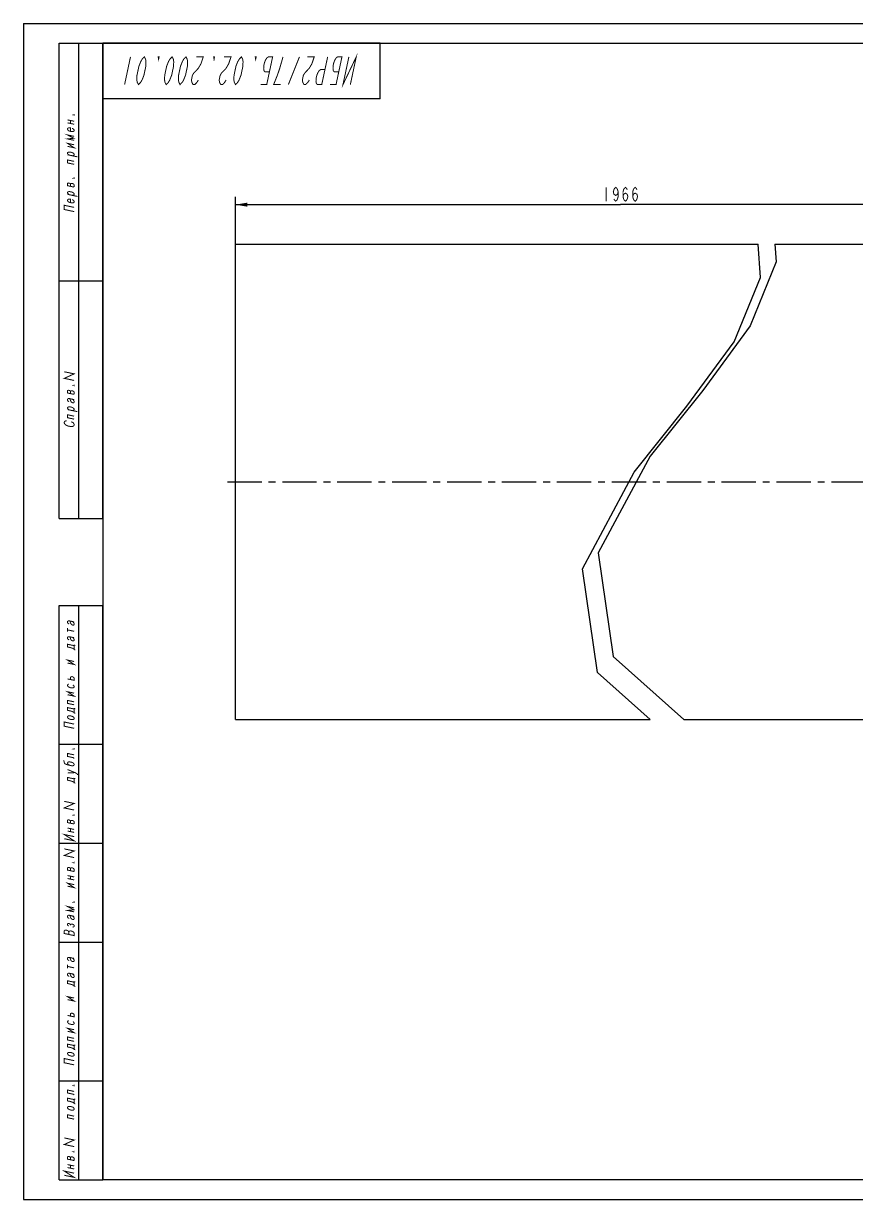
# Model space of a CAD drawing. Header units: millimetres. Extents: x 0 to 420, y 0 to 297.
# Drawn here: x 0 to 210, y 0 to 297 of the extents above; entities that cross this region are included whole.
import ezdxf

# ---------------------------------------------------------------- set-up
doc = ezdxf.new("R2010")
doc.units = ezdxf.units.MM
doc.header["$LTSCALE"] = 23.1
doc.linetypes.add('CENTER', pattern=[0.6, 0.375, -0.075, 0.075, -0.075])
doc.layers.get('0').update_dxf_attribs({"linetype": 'CONTINUOUS'})
for name, color, linetype in [('ALL_AXIS', 7, 'CONTINUOUS'), ('ALL_DIMENSIONS', 7, 'CONTINUOUS'), ('ALL_ROUND', 7, 'CONTINUOUS')]:
    doc.layers.add(name, color=color, linetype=linetype)
doc.styles.get("Standard").update_dxf_attribs({"font": 'txt', "width": 0.7})
doc.dimstyles.new('DIMSTYLE_4', dxfattribs={"dimtxt": 3.5, "dimasz": 3, "dimexe": 0.18, "dimexo": 0.0625, "dimgap": 0.09, "dimtad": 1, "dimdec": 5, "dimlfac": 2, "dimdsep": 46, "dimtxsty": 'STANDARD', "dimblk": '_FILLED', "dimblk1": '_FILLED', "dimblk2": '_FILLED', "dimcen": 0.09, "dimadec": 0, "dimazin": 0, "dimtp": 1.2, "dimtm": 1.2, "dimtfac": 1, "dimtdec": 5, "dimtofl": 0, "dimtmove": 0, "dimatfit": 3, "dimldrblk": '_FILLED', "dimfxl": 1, "dimtolj": 1, "dimarcsym": 0})

# ---------------------------------------------------------------- blocks, each defined once
blk = doc.blocks.new('_FILLED')
at = {"color": 0, "linetype": 'ByBlock'}
blk.add_solid([(0, 0), (-1, 0.167), (-1, -0.167)], dxfattribs=at)
blk = doc.blocks.new('*D4')
at = {"layer": 'ALL_DIMENSIONS', "color": 2, "linetype": 'Continuous'}
for p, q in [((53.47, 231.25), (53.47, 253.25)), ((247.95, 231.25), (247.95, 253.25)), ((53.47, 251.25), (150.71, 251.25)), ((247.95, 251.25), (150.71, 251.25))]:
    blk.add_line(p, q, dxfattribs=at)
at = {"layer": 'ALL_DIMENSIONS', "color": 2, "linetype": 'Continuous', "xscale": 3, "yscale": 3, "zscale": 3, "rotation": 180}
blk.add_blockref('_FILLED', (53.47, 251.25), dxfattribs=at)
at = {"layer": 'ALL_DIMENSIONS', "color": 2, "linetype": 'Continuous', "xscale": 3, "yscale": 3, "zscale": 3}
blk.add_blockref('_FILLED', (247.95, 251.25), dxfattribs=at)

msp = doc.modelspace()

# ---------------------------------------------------------------- linework, layer by layer
at = {"color": 7, "linetype": 'Continuous'}
for p, q in [((0, 297), (0, 0)), ((0, 297), (420, 297)), ((9, 172), (9, 292)), ((9, 292), (20, 292)), ((14, 172), (14, 292)), ((20, 172), (20, 292)), ((90, 292), (20, 292)), ((20, 278), (20, 292)), ((20, 292), (20, 5)), ((20, 292), (415, 292)), ((90, 278), (90, 292)), ((90, 278), (20, 278)), ((185.9886019, 232.8249247), (185.4006522, 241.2501066)), ((189.6798925, 241.2501066), (189.9887029, 236.8249247)), ((189.9887029, 236.8249247), (183.4143907, 220.6348165)), ((9, 232), (20, 232)), ((179.4142897, 216.6348165), (185.9886019, 232.8249247)), ((183.4143907, 220.6348165), (171.4375148, 204.3340353)), ((167.4374138, 200.3340353), (179.4142897, 216.6348165)), ((171.4375148, 204.3340353), (158.1449931, 187.6946294)), ((154.1448921, 183.6946294), (167.4374138, 200.3340353)), ((158.1449931, 187.6946294), (145.0754416, 163.2769482)), ((141.0753406, 159.2769482), (154.1448921, 183.6946294)), ((9, 172), (20, 172)), ((145.0754416, 163.2769482), (148.8653435, 137.1036587)), ((144.8652425, 133.1036587), (141.0753406, 159.2769482)), ((9, 5), (9, 150)), ((9, 150), (20, 150)), ((14, 5), (14, 150)), ((20, 5), (20, 150)), ((148.8653435, 137.1036587), (166.6402792, 121.2501066)), ((158.1553951, 121.2501066), (144.8652425, 133.1036587)), ((9, 115), (20, 115)), ((9, 90), (20, 90)), ((9, 65), (20, 65)), ((9, 30), (20, 30)), ((9, 5), (20, 5)), ((415, 5), (20, 5)), ((0, 0), (420, 0))]:
    msp.add_line(p, q, dxfattribs=at)
at = {"color": 2, "linetype": 'Continuous', "const_width": 0.25}
for points in [[(25.5121033, 281.5781946), (26.9999995, 288.5782031)], [(30.5000006, 288.5782031), (30.8135074, 287.9948584), (30.9082663, 287.4115137), (30.8790363, 286.2448499), (30.3830708, 283.9115222), (29.9163354, 282.7448584), (29.5735954, 282.1615137), (29.0121043, 281.5781946), (28.6985944, 282.1615137), (28.6038354, 282.7448584), (28.6330687, 283.9115222), (29.1290341, 286.2448499), (29.5957663, 287.4115137), (29.9385095, 287.9948584), (30.5000006, 288.5782031)], [(33.9999985, 288.5782031), (34.2187495, 288.5782031), (34.0947574, 287.9948584), (33.9999985, 288.5782031)], [(37.4999995, 288.5782031), (37.8135095, 287.9948584), (37.9082684, 287.4115137), (37.8790352, 286.2448499), (37.3830698, 283.9115222), (36.9163376, 282.7448584), (36.5735944, 282.1615137), (36.0121033, 281.5781946), (35.6985965, 282.1615137), (35.6038376, 282.7448584), (35.6330708, 283.9115222), (36.1290363, 286.2448499), (36.5957684, 287.4115137), (36.9385085, 287.9948584), (37.4999995, 288.5782031)], [(41.0000006, 288.5782031), (41.3135074, 287.9948584), (41.4082663, 287.4115137), (41.3790363, 286.2448499), (40.8830708, 283.9115222), (40.4163354, 282.7448584), (40.0735954, 282.1615137), (39.5121043, 281.5781946), (39.1985944, 282.1615137), (39.1038354, 282.7448584), (39.1330687, 283.9115222), (39.6290341, 286.2448499), (40.0957663, 287.4115137), (40.4385095, 287.9948584), (41.0000006, 288.5782031)], [(44.1350876, 282.7448584), (43.7923444, 282.1615137), (43.2308533, 281.5781946), (42.7933543, 281.5781946), (42.4798444, 282.1615137), (42.3850854, 282.7448584), (42.6330698, 283.9115222), (42.9758098, 284.4948669), (43.5373009, 285.078186), (44.098792, 285.6615308), (44.7842752, 286.8281946), (45.3749995, 288.5782031), (43.6250006, 288.5782031)], [(47.9999995, 288.5782031), (48.2187506, 288.5782031), (48.0947585, 287.9948584), (47.9999995, 288.5782031)], [(51.1350865, 282.7448584), (50.7923465, 282.1615137), (50.2308554, 281.5781946), (49.7933533, 281.5781946), (49.4798465, 282.1615137), (49.3850876, 282.7448584), (49.6330687, 283.9115222), (49.9758119, 284.4948669), (50.537303, 285.078186), (51.0987941, 285.6615308), (51.7842773, 286.8281946), (52.3749985, 288.5782031), (50.6249995, 288.5782031)], [(54.9999985, 288.5782031), (55.3135117, 287.9948584), (55.4082642, 287.4115137), (55.3790341, 286.2448499), (54.8830719, 283.9115222), (54.4163397, 282.7448584), (54.0735965, 282.1615137), (53.5121054, 281.5781946), (53.1985954, 282.1615137), (53.1038365, 282.7448584), (53.1330698, 283.9115222), (53.6290352, 286.2448499), (54.0957642, 287.4115137), (54.4385074, 287.9948584), (54.9999985, 288.5782031)], [(58.5000027, 288.5782031), (58.7187506, 288.5782031), (58.5947617, 287.9948584), (58.5000027, 288.5782031)], [(62.0690543, 284.7865137), (60.9753085, 284.7865137), (60.7091748, 285.078186), (60.6144159, 285.6615308), (60.6290341, 286.2448499), (60.8150208, 287.1198669), (61.0483868, 287.703186), (61.3911301, 288.2865308), (61.7812527, 288.5782031), (62.8749985, 288.5782031), (61.3871054, 281.5781946), (59.8558511, 281.5781946)], [(65.4999985, 288.5782031), (64.661293, 285.6615308), (64.0705719, 283.9115222), (63.6038397, 282.7448584), (63.1371011, 281.5781946), (64.8871033, 281.5781946)], [(69.6562527, 288.5782031), (66.8558533, 281.5781946)], [(72.1350897, 282.7448584), (71.7923465, 282.1615137), (71.2308554, 281.5781946), (70.7933533, 281.5781946), (70.4798465, 282.1615137), (70.3850876, 282.7448584), (70.6330719, 283.9115222), (70.9758087, 284.4948669), (71.5372998, 285.078186), (72.0987909, 285.6615308), (72.7842773, 286.8281946), (73.3749985, 288.5782031), (71.6250027, 288.5782031)], [(76.0836703, 285.3698584), (74.9899246, 285.3698584), (74.5998019, 285.078186), (74.2570587, 284.4948669), (74.0236926, 283.9115222), (73.837706, 283.0365308), (73.8230942, 282.453186), (73.9178467, 281.8698669), (74.1839804, 281.5781946), (75.2777261, 281.5781946), (76.7656256, 288.5782031)], [(79.5690564, 284.7865137), (78.4753043, 284.7865137), (78.2091769, 285.078186), (78.114418, 285.6615308), (78.1290363, 286.2448499), (78.3150229, 287.1198669), (78.548389, 287.703186), (78.8911322, 288.2865308), (79.2812485, 288.5782031), (80.3750006, 288.5782031), (78.8871011, 281.5781946), (77.3558533, 281.5781946)], [(82.4964761, 281.5781946), (83.9843756, 288.5782031), (80.6371033, 281.5781946), (82.1250027, 288.5782031)], [(12.7779261, 273.9999939), (12.7779261, 273.8749988), (12.5695924, 273.91927), (12.7779261, 273.9999939)], [(11.1112594, 272.6667554), (12.7779261, 272.3125085)], [(11.1112594, 271.916759), (12.7779261, 271.5625122)], [(12.2570926, 270.5481958), (12.4654255, 270.441427), (12.6737592, 270.272135), (12.7779261, 270.0624939), (12.7779261, 269.9374988), (12.6737592, 269.7721289), (12.4654255, 269.6914307), (12.1529257, 269.6953528), (11.736259, 269.7839209), (11.4237592, 269.9128381), (11.2154255, 270.0821301), (11.1112594, 270.2917712), (11.1112594, 270.4167664), (11.2154255, 270.5821106), (11.4237592, 270.6628345), (11.736259, 270.6589124), (11.8404259, 270.6367639), (11.8404259, 269.7617725)], [(11.8404259, 271.7617712), (11.8404259, 272.5117676)], [(12.7779261, 267.4999915), (11.1112594, 267.8542639), (12.6737592, 268.022146), (11.1112594, 268.8542505), (12.7779261, 268.5000037)], [(11.1112594, 265.9792603), (12.7779261, 265.6249878), (11.1112594, 266.7292566), (12.7779261, 266.3750098)], [(11.6320921, 263.7435498), (11.4237592, 263.8503442), (11.2154255, 264.0196106), (11.1112594, 264.1667542), (11.1112594, 264.3542725), (11.2154255, 264.4571191), (11.4237592, 264.537843), (11.736259, 264.5339209), (12.1529257, 264.4453528), (12.4654255, 264.3164355), (12.6737592, 264.1471436), (12.7779261, 264), (12.7779261, 263.8750049), (12.6737592, 263.709635), (12.4654255, 263.6289111), (12.2570926, 263.6107104)], [(11.1112594, 263.8542664), (13.6112595, 263.3228577)], [(12.7779261, 261.4374976), (11.1112594, 261.79177), (11.1112594, 262.5417664), (12.7779261, 262.1874939)], [(12.7779261, 255.6874915), (11.1112594, 256.0417639), (11.1112594, 256.6042676), (11.2154255, 256.7071143), (11.4237592, 256.7253406), (11.5279261, 256.7031921), (11.736259, 256.5964233), (11.8404259, 256.4492798), (11.8404259, 255.8867761)], [(12.7779261, 255.6874915), (12.7779261, 256.2499951), (12.6737592, 256.3971387), (12.5695924, 256.4817847), (12.3612594, 256.5885535), (12.2570926, 256.6107019), (12.0487588, 256.5925012), (11.9445927, 256.5521265), (11.8404259, 256.4492798)], [(12.7779261, 258.0000037), (12.7779261, 257.8750085), (12.5695924, 257.9192798), (12.7779261, 258.0000037)], [(11.6320921, 253.7435559), (11.4237592, 253.8503247), (11.2154255, 254.0196167), (11.1112594, 254.1667603), (11.1112594, 254.3542529), (11.2154255, 254.4571252), (11.4237592, 254.5378491), (11.736259, 254.5339014), (12.1529257, 254.4453589), (12.4654255, 254.316416), (12.6737592, 254.1471497), (12.7779261, 254.0000061), (12.7779261, 253.875011), (12.6737592, 253.7096411), (12.4654255, 253.6289172), (12.2570926, 253.6107166)], [(11.1112594, 253.8542725), (13.6112595, 253.3228638)], [(12.2570926, 252.5482068), (12.4654255, 252.4414124), (12.6737592, 252.272146), (12.7779261, 252.0625049), (12.7779261, 251.9375098), (12.6737592, 251.7721399), (12.4654255, 251.691416), (12.1529257, 251.6953381), (11.736259, 251.7839063), (11.4237592, 251.9128491), (11.2154255, 252.0821155), (11.1112594, 252.2917566), (11.1112594, 252.4167517), (11.2154255, 252.5821216), (11.4237592, 252.6628455), (11.736259, 252.6589233), (11.8404259, 252.6367749), (11.8404259, 251.7617834)], [(12.7779261, 249.5000024), (10.277926, 250.0313855), (10.277926, 251.0938953), (12.7779261, 250.5625122)], [(12.7779261, 206.8541602), (10.277926, 207.3855688), (12.7779261, 208.5208301), (10.277926, 209.0522131)], [(12.7779261, 205.6458398), (12.7779261, 205.5208447), (12.5695924, 205.565116), (12.7779261, 205.6458398)], [(12.7779261, 203.3333276), (11.1112594, 203.6876001), (11.1112594, 204.2501038), (11.2154255, 204.3529504), (11.4237592, 204.3711768), (11.5279261, 204.3490283), (11.736259, 204.2422339), (11.8404259, 204.095116), (11.8404259, 203.5326123)], [(11.5279261, 201.4740381), (11.3195923, 201.5808069), (11.2154255, 201.6654529), (11.1112594, 201.8125964), (11.1112594, 202.1250842), (11.2154255, 202.2279565), (11.3195923, 202.2683057), (11.5279261, 202.286532), (12.6737592, 202.0429761), (12.7779261, 202.0833252)], [(11.6320921, 202.2643835), (11.736259, 202.1797375), (11.8404259, 201.8451013), (11.9445927, 201.5729626), (12.0487588, 201.4258191), (12.1529257, 201.3411731), (12.3612594, 201.2344043), (12.4654255, 201.2122559), (12.6737592, 201.2304822), (12.7779261, 201.3958264), (12.7779261, 201.5833447), (12.6737592, 201.7929858), (12.5695924, 201.9401038), (12.3612594, 202.1093958)], [(12.7779261, 203.3333276), (12.7779261, 203.8958313), (12.6737592, 204.0429749), (12.5695924, 204.1276208), (12.3612594, 204.2343896), (12.2570926, 204.2565381), (12.0487588, 204.2383118), (11.9445927, 204.1979626), (11.8404259, 204.095116)], [(11.6320921, 199.3893933), (11.4237592, 199.4961621), (11.2154255, 199.6654541), (11.1112594, 199.8125977), (11.1112594, 200.0000903), (11.2154255, 200.1029626), (11.4237592, 200.1836609), (11.736259, 200.1797388), (12.1529257, 200.0911707), (12.4654255, 199.9622534), (12.6737592, 199.7929871), (12.7779261, 199.6458435), (12.7779261, 199.5208228), (12.6737592, 199.3554785), (12.4654255, 199.2747546), (12.2570926, 199.2565283)], [(11.1112594, 199.5000842), (13.6112595, 198.9687012)], [(10.9029256, 196.6693652), (10.6945927, 196.6511646), (10.486259, 196.5704407), (10.3820921, 196.467594), (10.277926, 196.3022241), (10.277926, 196.1147314), (10.3820921, 195.9050903), (10.486259, 195.7579468), (10.6945927, 195.5886548), (10.9029256, 195.481886), (11.2154255, 195.3529431), (11.8404259, 195.2201038), (12.1529257, 195.2161816), (12.3612594, 195.234408), (12.5695924, 195.3151062), (12.6737592, 195.4179785), (12.7779261, 195.5833228), (12.7779261, 195.7708411), (12.6737592, 195.9804822), (12.5695924, 196.1276257), (12.3612594, 196.2968921), (12.0487588, 196.425835)], [(12.7779261, 197.0833411), (11.1112594, 197.4375879), (11.1112594, 198.1875842), (12.7779261, 197.8333374)], [(11.5279261, 145.3281976), (11.3195923, 145.4349792), (11.2154255, 145.5196252), (11.1112594, 145.666756), (11.1112594, 145.9792566), (11.2154255, 146.0821161), (11.3195923, 146.122478), (11.5279261, 146.1406915), (12.6737592, 145.8971356), (12.7779261, 145.9374976)], [(11.6320921, 146.1185559), (11.736259, 146.0339099), (11.8404259, 145.6992737), (11.9445927, 145.427135), (12.0487588, 145.2799915), (12.1529257, 145.1953455), (12.3612594, 145.0885638), (12.4654255, 145.0664282), (12.6737592, 145.0846417), (12.7779261, 145.2499988), (12.7779261, 145.4375043), (12.6737592, 145.6471454), (12.5695924, 145.7942889), (12.3612594, 145.9635681)], [(11.1112594, 143.416767), (11.1112594, 144.2917584)], [(11.1112594, 143.8542627), (12.7779261, 143.5000031)], [(11.5279261, 141.3282001), (11.3195923, 141.4349817), (11.2154255, 141.5196149), (11.1112594, 141.6667584), (11.1112594, 141.979259), (11.2154255, 142.0821185), (11.3195923, 142.1224805), (11.5279261, 142.140694), (12.6737592, 141.8971381), (12.7779261, 141.9375)], [(12.7779261, 138.9999994), (12.5695924, 139.106781), (12.3612594, 139.2135626), (11.8404259, 139.3867767), (11.1112594, 139.5417645), (11.1112594, 140.2292633), (12.7779261, 139.8750037)], [(11.6320921, 142.1185583), (11.736259, 142.0339124), (11.8404259, 141.6992761), (11.9445927, 141.4271246), (12.0487588, 141.2799939), (12.1529257, 141.1953479), (12.3612594, 141.0885663), (12.4654255, 141.0664178), (12.6737592, 141.0846442), (12.7779261, 141.2500012), (12.7779261, 141.4374939), (12.6737592, 141.647135), (12.5695924, 141.7942786), (12.3612594, 141.9635706)], [(13.0904259, 138.8085718), (12.7779261, 138.8750043), (12.7779261, 139.9999988), (13.0904259, 139.9335791)], [(11.1112594, 135.4792566), (12.7779261, 135.1249969), (11.1112594, 136.2292657), (12.7779261, 135.8750061)], [(11.1112594, 131.479259), (12.7779261, 131.1249994), (12.7779261, 131.6875031), (12.6737592, 131.8346466), (12.5695924, 131.9192798), (12.3612594, 132.0260614), (12.2570926, 132.0482098), (12.0487588, 132.0299835), (11.9445927, 131.9896344), (11.8404259, 131.8867749), (11.8404259, 131.3242712)], [(11.1112594, 127.4792615), (12.7779261, 127.1250018), (11.1112594, 128.2292578), (12.7779261, 127.8749982)], [(11.4237592, 130.1628369), (11.2154255, 130.0821259), (11.1112594, 129.916756), (11.1112594, 129.7917609), (11.2154255, 129.5821198), (11.4237592, 129.4128406), (11.736259, 129.2839105), (12.1529257, 129.1953424), (12.4654255, 129.1914203), (12.6737592, 129.2721442), (12.7779261, 129.4375012), (12.7779261, 129.5624963), (12.6737592, 129.7721375), (12.4654255, 129.9414294)], [(12.7779261, 124.9374976), (11.1112594, 125.2917572), (11.1112594, 126.0417664), (12.7779261, 125.6874939)], [(12.7779261, 122.9999963), (12.5695924, 123.106778), (12.3612594, 123.2135596), (11.8404259, 123.3867737), (11.1112594, 123.5417615), (11.1112594, 124.2292603), (12.7779261, 123.8750006)], [(11.736259, 121.2839154), (11.4237592, 121.4128326), (11.2154255, 121.5821246), (11.1112594, 121.7917657), (11.1112594, 121.9167609), (11.2154255, 122.0821179), (11.4237592, 122.1628418), (11.736259, 122.1589069), (12.1529257, 122.0703516), (12.4654255, 121.9414215), (12.6737592, 121.7721423), (12.7779261, 121.5625012), (12.7779261, 121.4375061), (12.6737592, 121.2721362), (12.4654255, 121.1914252), (12.1529257, 121.1953473), (11.736259, 121.2839154)], [(13.0904259, 122.8085815), (12.7779261, 122.8750012), (12.7779261, 123.9999957), (13.0904259, 123.933576)], [(12.7779261, 118.9999988), (10.277926, 119.5313947), (10.277926, 120.5938916), (12.7779261, 120.0624957)], [(12.7779261, 113.8541656), (12.7779261, 113.7291705), (12.5695924, 113.7734546), (12.7779261, 113.8541656)], [(11.736259, 109.6380798), (11.4237592, 109.7670099), (11.2154255, 109.9362891), (11.1112594, 110.1459302), (11.1112594, 110.2709253), (11.2154255, 110.4362823), (11.4237592, 110.5170062), (11.736259, 110.5130841), (12.1529257, 110.424516), (12.4654255, 110.2955859), (12.6737592, 110.1263068), (12.7779261, 109.9166656), (12.7779261, 109.7916705), (12.6737592, 109.6263135), (12.4654255, 109.5455896), (12.1529257, 109.5495117), (11.736259, 109.6380798), (11.1112594, 109.770932), (10.6945927, 109.9219977), (10.486259, 110.0287793), (10.3820921, 110.1134125), (10.277926, 110.385564), (10.277926, 110.5105591), (10.1737592, 110.7826978), (10.0695923, 110.8673438)], [(12.7779261, 111.3541608), (12.6737592, 111.5013043), (12.5695924, 111.5859503), (12.4654255, 111.6080859), (11.1112594, 111.8959259), (11.1112594, 112.6459222), (12.7779261, 112.2916626)], [(13.5070926, 107.261673), (13.6112595, 107.3020349), (13.6112595, 107.3645325), (13.5070926, 107.511676), (13.4029257, 107.596322), (12.986259, 107.8098853), (11.1112594, 108.5834271)], [(11.1112594, 107.7084229), (12.986259, 107.8098853)], [(12.7779261, 105.3541644), (12.5695924, 105.460946), (12.3612594, 105.5677277), (11.8404259, 105.7409418), (11.1112594, 105.8959296), (11.1112594, 106.5834283), (12.7779261, 106.2291687)], [(13.0904259, 105.1627368), (12.7779261, 105.2291693), (12.7779261, 106.3541638), (13.0904259, 106.2877441)], [(12.7779261, 98.3541687), (10.277926, 98.8855518), (12.7779261, 100.0208386), (10.277926, 100.5522217)], [(12.7779261, 94.8333362), (11.1112594, 95.1875958), (11.1112594, 95.7500995), (11.2154255, 95.852959), (11.4237592, 95.8711725), (11.5279261, 95.849024), (11.736259, 95.7422424), (11.8404259, 95.5950989), (11.8404259, 95.032608)], [(12.7779261, 94.8333362), (12.7779261, 95.395827), (12.6737592, 95.5429706), (12.5695924, 95.6276166), (12.3612594, 95.7343982), (12.2570926, 95.7565338), (12.0487588, 95.7383203), (11.9445927, 95.6979584), (11.8404259, 95.5950989)], [(12.7779261, 97.1458356), (12.7779261, 97.0208276), (12.5695924, 97.0651117), (12.7779261, 97.1458356)], [(10.277926, 91.1147186), (12.7779261, 90.5833356), (10.277926, 92.1772284), (12.7779261, 91.6458325)], [(11.1112594, 93.8125983), (12.7779261, 93.4583386)], [(11.1112594, 93.0625891), (12.7779261, 92.7083295)], [(11.8404259, 92.9076013), (11.8404259, 93.6576105)], [(12.7779261, 86.3541632), (10.277926, 86.8855591), (12.7779261, 88.0208331), (10.277926, 88.552229)], [(12.7779261, 82.8333307), (11.1112594, 83.1875903), (11.1112594, 83.750094), (11.2154255, 83.8529535), (11.4237592, 83.871167), (11.5279261, 83.8490314), (11.736259, 83.7422498), (11.8404259, 83.5951062), (11.8404259, 83.0326025)], [(12.7779261, 82.8333307), (12.7779261, 83.3958344), (12.6737592, 83.5429779), (12.5695924, 83.6276111), (12.3612594, 83.7343927), (12.2570926, 83.7565411), (12.0487588, 83.7383276), (11.9445927, 83.6979657), (11.8404259, 83.5951062)], [(12.7779261, 85.1458301), (12.7779261, 85.020835), (12.5695924, 85.065119), (12.7779261, 85.1458301)], [(11.1112594, 81.8125928), (12.7779261, 81.4583331)], [(11.1112594, 81.0625964), (12.7779261, 80.7083368)], [(11.8404259, 80.9076086), (11.8404259, 81.657605)], [(11.1112594, 79.1250952), (12.7779261, 78.7708356), (11.1112594, 79.8750916), (12.7779261, 79.5208319)], [(12.7779261, 72.6458313), (11.1112594, 73.0000974), (12.6737592, 73.167973), (11.1112594, 74.0000967), (12.7779261, 73.6458307)], [(12.7779261, 75.1458362), (12.7779261, 75.0208347), (12.5695924, 75.0651187), (12.7779261, 75.1458362)], [(11.5279261, 70.974028), (11.3195923, 71.0808096), (11.2154255, 71.1654556), (11.1112594, 71.3125928), (11.1112594, 71.6250934), (11.2154255, 71.7279529), (11.3195923, 71.7683148), (11.5279261, 71.7865283), (12.6737592, 71.5429724), (12.7779261, 71.5833344)], [(11.6320921, 71.7643863), (11.736259, 71.6797467), (11.8404259, 71.3451041), (11.9445927, 71.0729654), (12.0487588, 70.9258218), (12.1529257, 70.8411823), (12.3612594, 70.7344006), (12.4654255, 70.7122586), (12.6737592, 70.7304721), (12.7779261, 70.8958356), (12.7779261, 71.0833347), (12.6737592, 71.2929758), (12.5695924, 71.4401129), (12.3612594, 71.6093985)], [(11.4237592, 69.0586688), (11.2154255, 69.1654504), (11.1112594, 69.312594), (11.1112594, 69.562597), (11.2154255, 69.6654501), (11.4237592, 69.68367), (11.5279261, 69.661528), (11.736259, 69.5547464), (11.8404259, 69.4076028), (11.8404259, 69.2201038)], [(12.3612594, 68.7968994), (12.5695924, 68.8151129), (12.6737592, 68.8554749), (12.7779261, 68.9583344), (12.7779261, 69.208331), (12.6737592, 69.3554745), (12.5695924, 69.4401141), (12.3612594, 69.5468958), (12.2570926, 69.5690378), (12.0487588, 69.5508243), (11.9445927, 69.5104623), (11.8404259, 69.4076028)], [(11.4237592, 66.9336685), (11.4237592, 67.5586697), (11.3195923, 67.7683109), (11.2154255, 67.8529504), (11.0070925, 67.9597385), (10.6945927, 68.0261581), (10.486259, 68.0079446), (10.3820921, 67.9675827), (10.277926, 67.8022256), (10.277926, 67.1772244), (12.7779261, 66.645835), (12.7779261, 67.2708362), (12.6737592, 67.4804773), (12.4654255, 67.6497565), (12.2570926, 67.7565381), (11.9445927, 67.8229642), (11.736259, 67.8047443), (11.5279261, 67.7240268), (11.4237592, 67.5586697)], [(11.5279261, 60.3281982), (11.3195923, 60.4349799), (11.2154255, 60.5196194), (11.1112594, 60.666763), (11.1112594, 60.9792636), (11.2154255, 61.0821167), (11.3195923, 61.1224786), (11.5279261, 61.1406985), (12.6737592, 60.8971426), (12.7779261, 60.9374982)], [(11.1112594, 58.4167612), (11.1112594, 59.291759)], [(11.6320921, 61.1185565), (11.736259, 61.0339105), (11.8404259, 60.6992743), (11.9445927, 60.4271292), (12.0487588, 60.2799921), (12.1529257, 60.1953461), (12.3612594, 60.0885645), (12.4654255, 60.0664224), (12.6737592, 60.0846423), (12.7779261, 60.2499994), (12.7779261, 60.4374985), (12.6737592, 60.6471396), (12.5695924, 60.7942831), (12.3612594, 60.9635623)], [(11.1112594, 58.8542633), (12.7779261, 58.4999973)], [(11.5279261, 56.3281943), (11.3195923, 56.4349759), (11.2154255, 56.5196219), (11.1112594, 56.666759), (11.1112594, 56.9792596), (11.2154255, 57.0821191), (11.3195923, 57.1224811), (11.5279261, 57.1406946), (12.6737592, 56.8971387), (12.7779261, 56.9375006)], [(11.6320921, 57.1185526), (11.736259, 57.033913), (11.8404259, 56.6992703), (11.9445927, 56.4271317), (12.0487588, 56.2799881), (12.1529257, 56.1953485), (12.3612594, 56.0885669), (12.4654255, 56.0664249), (12.6737592, 56.0846384), (12.7779261, 56.2500018), (12.7779261, 56.4375009), (12.6737592, 56.647142), (12.5695924, 56.7942856), (12.3612594, 56.9635648)], [(12.7779261, 54), (12.5695924, 54.1067816), (12.3612594, 54.2135632), (11.8404259, 54.3867709), (11.1112594, 54.5417587), (11.1112594, 55.2292639), (12.7779261, 54.8749979)], [(13.0904259, 53.8085788), (12.7779261, 53.8749985), (12.7779261, 54.9999994), (13.0904259, 54.9335733)], [(11.1112594, 50.4792636), (12.7779261, 50.1249976), (11.1112594, 51.2292599), (12.7779261, 50.8750003)], [(11.1112594, 46.4792596), (12.7779261, 46.125), (12.7779261, 46.6874973), (12.6737592, 46.8346408), (12.5695924, 46.9192804), (12.3612594, 47.0260684), (12.2570926, 47.048204), (12.0487588, 47.0299905), (11.9445927, 46.9896286), (11.8404259, 46.8867691), (11.8404259, 46.3242719)], [(11.4237592, 45.1628375), (11.2154255, 45.0821201), (11.1112594, 44.916763), (11.1112594, 44.7917615), (11.2154255, 44.5821204), (11.4237592, 44.4128348), (11.736259, 44.2839111), (12.1529257, 44.1953494), (12.4654255, 44.1914209), (12.6737592, 44.2721384), (12.7779261, 44.4375018), (12.7779261, 44.5624969), (12.6737592, 44.7721445), (12.4654255, 44.9414236)], [(11.1112594, 42.4792621), (12.7779261, 42.1250024), (11.1112594, 43.2292584), (12.7779261, 42.8749988)], [(12.7779261, 39.9374982), (11.1112594, 40.2917578), (11.1112594, 41.0417606), (12.7779261, 40.6875009)], [(12.7779261, 37.9999969), (12.5695924, 38.106785), (12.3612594, 38.2135666), (11.8404259, 38.3867743), (11.1112594, 38.5417621), (11.1112594, 39.2292609), (12.7779261, 38.8750012)], [(13.0904259, 37.8085757), (12.7779261, 37.8750018), (12.7779261, 39.0000027), (13.0904259, 38.9335767)], [(12.7779261, 33.9999994), (10.277926, 34.5313889), (10.277926, 35.5938922), (12.7779261, 35.0625027)], [(11.736259, 36.283916), (11.4237592, 36.4128397), (11.2154255, 36.5821188), (11.1112594, 36.7917599), (11.1112594, 36.9167615), (11.2154255, 37.0821185), (11.4237592, 37.162836), (11.736259, 37.1589139), (12.1529257, 37.0703458), (12.4654255, 36.9414221), (12.6737592, 36.7721429), (12.7779261, 36.5625018), (12.7779261, 36.4375003), (12.6737592, 36.2721432), (12.4654255, 36.1914258), (12.1529257, 36.1953479), (11.736259, 36.283916)], [(12.7779261, 26.3541678), (12.6737592, 26.5013049), (12.5695924, 26.5859509), (12.4654255, 26.608093), (11.1112594, 26.8959265), (11.1112594, 27.6459293), (12.7779261, 27.2916696)], [(12.7779261, 28.8541663), (12.7779261, 28.7291647), (12.5695924, 28.7734488), (12.7779261, 28.8541663)], [(12.7779261, 24.3541658), (12.5695924, 24.4609506), (12.3612594, 24.5677322), (11.8404259, 24.7409399), (11.1112594, 24.8959277), (11.1112594, 25.5834265), (12.7779261, 25.2291669)], [(13.0904259, 24.1627414), (12.7779261, 24.2291675), (12.7779261, 25.3541684), (13.0904259, 25.2877423)], [(11.736259, 22.6380785), (11.4237592, 22.7670021), (11.2154255, 22.9362877), (11.1112594, 23.1459288), (11.1112594, 23.2709271), (11.2154255, 23.4362874), (11.4237592, 23.5170049), (11.736259, 23.5130795), (12.1529257, 23.4245146), (12.4654255, 23.295591), (12.6737592, 23.1263086), (12.7779261, 22.9166675), (12.7779261, 22.791666), (12.6737592, 22.6263089), (12.4654255, 22.5455914), (12.1529257, 22.5495135), (11.736259, 22.6380785)], [(12.7779261, 20.2916675), (11.1112594, 20.6459271), (11.1112594, 21.3959267), (12.7779261, 21.041667)], [(12.7779261, 13.3541661), (10.277926, 13.8855588), (12.7779261, 15.0208328), (10.277926, 15.5522255)], [(12.7779261, 12.145833), (12.7779261, 12.0208347), (12.5695924, 12.0651155), (12.7779261, 12.145833)], [(12.7779261, 9.8333336), (11.1112594, 10.1875932), (11.1112594, 10.7500937), (11.2154255, 10.8529532), (11.4237592, 10.8711699), (11.5279261, 10.8490279), (11.736259, 10.7422462), (11.8404259, 10.5951059), (11.8404259, 10.0326054)], [(11.1112594, 8.8125957), (12.7779261, 8.4583328)], [(12.7779261, 9.8333336), (12.7779261, 10.395834), (12.6737592, 10.5429744), (12.5695924, 10.6276172), (12.3612594, 10.7343988), (12.2570926, 10.7565408), (12.0487588, 10.7383209), (11.9445927, 10.6979654), (11.8404259, 10.5951059)], [(10.277926, 6.1147256), (12.7779261, 5.583333), (10.277926, 7.1772258), (12.7779261, 6.6458331)], [(11.1112594, 8.0625929), (12.7779261, 7.7083333)], [(11.8404259, 7.9076051), (11.8404259, 8.6576047)]]:
    msp.add_lwpolyline(points, dxfattribs=at)
at = {"layer": 'ALL_AXIS', "color": 7, "linetype": 'CENTER'}
msp.add_line((51.4680303, 181.2501066), (260.91416, 181.2501066), dxfattribs=at)
at = {"layer": 'ALL_DIMENSIONS', "color": 2, "linetype": 'Continuous', "const_width": 0.25}
for points in [[(147.0324536, 255.6250964), (147.0324536, 252.125105)], [(150.0949493, 254.4584326), (149.9418201, 253.8751135), (149.4824451, 253.5834412), (149.0230701, 253.8751135), (148.8699536, 254.4584326), (149.0230701, 255.0417773), (149.1761993, 255.3334497), (149.4824451, 255.6250964), (149.7887036, 255.3334497), (149.9418201, 255.0417773), (150.0949493, 254.4584326), (150.0949493, 253.2917688), (149.9418201, 252.7084497), (149.7887036, 252.4167773), (149.4824451, 252.125105), (149.1761993, 252.4167773), (149.0230701, 252.7084497)], [(151.3199451, 253.2917688), (151.4730743, 253.8751135), (151.9324493, 254.1667859), (152.3918243, 253.8751135), (152.5449536, 253.2917688), (152.3918243, 252.7084497), (152.2386951, 252.4167773), (151.9324493, 252.125105), (151.6262036, 252.4167773), (151.4730743, 252.7084497), (151.3199451, 253.2917688), (151.3199451, 254.4584326), (151.4730743, 255.0417773), (151.6262036, 255.3334497), (151.9324493, 255.6250964), (152.2386951, 255.3334497), (152.3918243, 255.0417773)], [(153.7699493, 253.2917688), (153.9230786, 253.8751135), (154.3824536, 254.1667859), (154.8418286, 253.8751135), (154.9949451, 253.2917688), (154.8418286, 252.7084497), (154.6886993, 252.4167773), (154.3824536, 252.125105), (154.0761951, 252.4167773), (153.9230786, 252.7084497), (153.7699493, 253.2917688), (153.7699493, 254.4584326), (153.9230786, 255.0417773), (154.0761951, 255.3334497), (154.3824536, 255.6250964), (154.6886993, 255.3334497), (154.8418286, 255.0417773)]]:
    msp.add_lwpolyline(points, dxfattribs=at)
at = {"layer": 'ALL_ROUND', "color": 7, "linetype": 'Continuous'}
for p, q in [((53.4680303, 121.2501066), (53.4680303, 241.2501066)), ((53.4680303, 241.2501066), (185.4006522, 241.2501066)), ((189.6798925, 241.2501066), (247.9468644, 241.2501066)), ((53.4680303, 121.2501066), (158.1553951, 121.2501066)), ((166.6402792, 121.2501066), (247.9468644, 121.2501066))]:
    msp.add_line(p, q, dxfattribs=at)

# ---------------------------------------------------------------- dimensions: what is measured, and where the dimension line sits
at = {"layer": 'ALL_DIMENSIONS', "color": 2, "linetype": 'Continuous'}
dim = msp.add_linear_dim(base=(247.9468644, 251.2501066), p1=(53.4680303, 231.2501066), p2=(247.9468644, 231.2501066), dimstyle='DIMSTYLE_4', dxfattribs=at)
dim.commit()
dim.dimension.update_dxf_attribs({"geometry": '*D4', "text_midpoint": (145.8074473, 252.1251066), "dimtype": 160})

doc.saveas('drawing.dxf')
